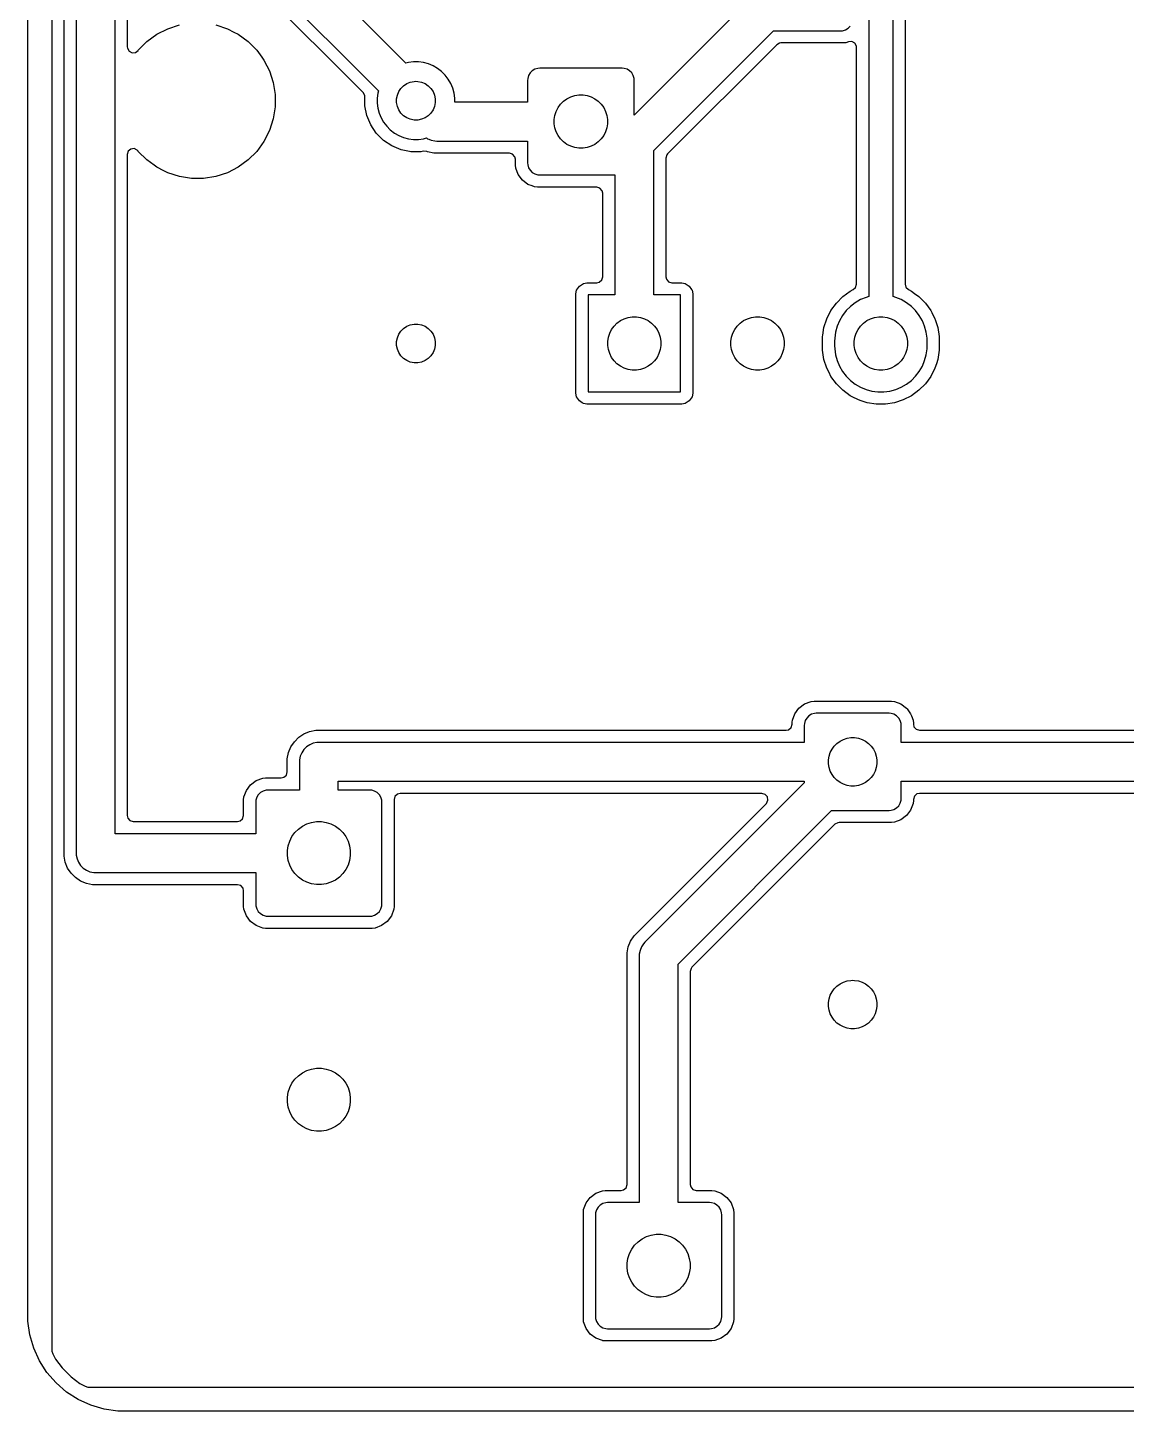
# Model space of a CAD drawing. Header units: millimetres. Extents: x 0 to 90, y 0 to 72.
# Drawn here: x 0 to 22.64, y 0 to 28.5 of the extents above; entities that cross this region are included whole.
import ezdxf

# ---------------------------------------------------------------- set-up
doc = ezdxf.new("R2010")
doc.units = ezdxf.units.MM
doc.layers.add('ABLATE', color=1, linetype='CONTINUOUS')

msp = doc.modelspace()

# ---------------------------------------------------------------- linework, layer by layer
at = {"layer": 'ABLATE'}
for points in [[(88, 0), (2, 0), (1.8571, 0.0025), (1.5743, 0.0432), (1.3002, 0.1237), (1.0403, 0.2424), (0.7999, 0.3969), (0.584, 0.584), (0.3969, 0.7999), (0.2424, 1.0403), (0.1237, 1.3002), (0.0432, 1.5743), (0.0025, 1.8571), (0, 2), (0, 70)], [(0.5, 68.626), (0.5, 1.2416), (0.5152, 1.1821), (0.566, 1.089), (0.5756, 1.0741), (0.7103, 0.8942), (0.7219, 0.8808), (0.8808, 0.7219), (0.8942, 0.7103), (1.0741, 0.5756), (1.089, 0.566), (1.1821, 0.5152), (1.2416, 0.5), (88.7584, 0.5)], [(25.8672, 12.7295), (18.3745, 12.7295), (18.323, 12.7183), (18.2702, 12.6725), (18.2505, 12.6055), (18.2505, 12.5821), (18.2441, 12.5225), (18.1938, 12.3877), (18.1075, 12.2725), (17.9923, 12.1862), (17.8575, 12.1359), (17.7979, 12.1295), (17.7979, 12.1295), (16.7208, 12.1295), (16.6945, 12.1267), (16.6331, 12.0932), (13.6868, 9.1469), (13.6702, 9.1262), (13.6505, 9.0592), (13.6505, 4.6745), (13.6617, 4.623), (13.7075, 4.5702), (13.7745, 4.5505), (14.0979, 4.5505), (14.0979, 4.5505), (14.0979, 4.5505), (14.0979, 4.5505), (14.1575, 4.5441), (14.1575, 4.5441), (14.2923, 4.4938), (14.2923, 4.4938), (14.4075, 4.4075), (14.4075, 4.4075), (14.4938, 4.2923), (14.4938, 4.2923), (14.5441, 4.1575), (14.5453, 4.1462), (14.5505, 4.0979), (14.5505, 1.9021), (14.5441, 1.8425), (14.4938, 1.7077), (14.4075, 1.5925), (14.2923, 1.5062), (14.1575, 1.4559), (14.0979, 1.4495), (11.9021, 1.4495), (11.8494, 1.4552), (11.8425, 1.4559), (11.8425, 1.4559), (11.7077, 1.5062), (11.7077, 1.5062), (11.5925, 1.5925), (11.5925, 1.5925), (11.5062, 1.7077), (11.5062, 1.7077), (11.4559, 1.8425), (11.4495, 1.9021), (11.4495, 1.9021), (11.4495, 4.0979), (11.4495, 4.0979), (11.4495, 4.0979), (11.4559, 4.1575), (11.5062, 4.2923), (11.5062, 4.2923), (11.5925, 4.4075), (11.5925, 4.4075), (11.7077, 4.4938), (11.7077, 4.4938), (11.8425, 4.5441), (11.9021, 4.5505), (11.9021, 4.5505), (12.2255, 4.5505), (12.277, 4.5617), (12.3298, 4.6075), (12.3495, 4.6745), (12.3495, 9.4441), (12.3745, 9.5697), (12.3745, 9.5697), (12.4235, 9.6881), (12.4947, 9.7947), (12.4947, 9.7947), (15.2179, 12.5178), (15.2239, 12.5243), (15.2529, 12.5879), (15.243, 12.657), (15.1972, 12.7098), (15.1302, 12.7295), (7.6743, 12.7295), (7.6168, 12.7154), (7.5665, 12.6669), (7.551, 12.6012), (7.5505, 12.6012), (7.5505, 12.5991), (7.5504, 12.5989), (7.5505, 12.5979), (7.5505, 12.5979), (7.5505, 10.4021), (7.5441, 10.3425), (7.4938, 10.2077), (7.4075, 10.0925), (7.2923, 10.0062), (7.1575, 9.9559), (7.0979, 9.9495), (4.9021, 9.9495), (4.8494, 9.9552), (4.8425, 9.9559), (4.8425, 9.9559), (4.7077, 10.0062), (4.7077, 10.0062), (4.5925, 10.0925), (4.5925, 10.0925), (4.5062, 10.2077), (4.5062, 10.2077), (4.4559, 10.3425), (4.4495, 10.4021), (4.4495, 10.7255), (4.4383, 10.777), (4.3925, 10.8298), (4.3255, 10.8495), (1.4641, 10.8495), (1.3359, 10.8495), (1.3359, 10.8495), (1.2103, 10.8745), (1.2103, 10.8745), (1.2103, 10.8745), (1.0919, 10.9235), (1.0919, 10.9235), (1.0919, 10.9235), (0.9853, 10.9947), (0.9853, 10.9947), (0.8947, 11.0853), (0.8947, 11.0853), (0.8235, 11.1919), (0.8235, 11.1919), (0.7745, 11.3103), (0.7745, 11.3103), (0.7495, 11.4359), (0.7495, 11.4359), (0.7495, 11.4359), (0.7495, 34.2541)], [(1, 34.19), (1, 11.5), (1.0019, 11.4608), (1.0172, 11.3839), (1.0472, 11.3114), (1.0908, 11.2462), (1.1462, 11.1908), (1.2114, 11.1472), (1.2839, 11.1172), (1.3608, 11.1019), (1.4, 11.1), (4.7, 11.1), (4.7, 10.45), (4.7031, 10.4109), (4.7206, 10.3507), (4.7525, 10.2968), (4.7968, 10.2525), (4.8507, 10.2206), (4.9109, 10.2031), (4.95, 10.2), (7.05, 10.2), (7.0891, 10.2031), (7.1493, 10.2206), (7.2032, 10.2525), (7.2475, 10.2968), (7.2794, 10.3507), (7.2969, 10.4109), (7.3, 10.45), (7.3, 12.55), (7.2969, 12.5891), (7.2794, 12.6493), (7.2475, 12.7032), (7.2032, 12.7475), (7.1493, 12.7794), (7.0891, 12.7969), (7.05, 12.8), (6.4, 12.8), (6.4, 12.98), (16, 12.98), (16, 12.9457), (12.7172, 9.6628), (12.6908, 9.6338), (12.6472, 9.5686), (12.6172, 9.4961), (12.6019, 9.4192), (12.6, 9.38), (12.6, 4.3), (11.95, 4.3), (11.9109, 4.2969), (11.8507, 4.2794), (11.7968, 4.2475), (11.7525, 4.2032), (11.7206, 4.1493), (11.7031, 4.0891), (11.7, 4.05), (11.7, 1.95), (11.7031, 1.9109), (11.7206, 1.8507), (11.7525, 1.7968), (11.7968, 1.7525), (11.8507, 1.7206), (11.9109, 1.7031), (11.95, 1.7), (14.05, 1.7), (14.0891, 1.7031), (14.1493, 1.7206), (14.2032, 1.7525), (14.2475, 1.7968), (14.2794, 1.8507), (14.2969, 1.9109), (14.3, 1.95), (14.3, 4.05), (14.2969, 4.0891), (14.2794, 4.1493), (14.2475, 4.2032), (14.2032, 4.2475), (14.1493, 4.2794), (14.0891, 4.2969), (14.05, 4.3), (13.4, 4.3), (13.4, 9.2143), (16.5657, 12.38), (17.75, 12.38), (17.7891, 12.3831), (17.8493, 12.4006), (17.9032, 12.4325), (17.9475, 12.4768), (17.9794, 12.5307), (17.9969, 12.5909), (18, 12.63), (18, 12.98), (26.2, 12.98)], [(26.2, 13.78), (18, 13.78), (18, 14.13), (17.9969, 14.1691), (17.9794, 14.2293), (17.9475, 14.2832), (17.9032, 14.3275), (17.8493, 14.3594), (17.7891, 14.3769), (17.75, 14.38), (16.25, 14.38), (16.2109, 14.3769), (16.1507, 14.3594), (16.0968, 14.3275), (16.0525, 14.2832), (16.0206, 14.2293), (16.0031, 14.1691), (16, 14.13), (16, 13.78), (6, 13.78), (5.9608, 13.7781), (5.8839, 13.7628), (5.8114, 13.7328), (5.7462, 13.6892), (5.6908, 13.6338), (5.6472, 13.5686), (5.6172, 13.4961), (5.6019, 13.4192), (5.6, 13.38), (5.6, 12.8), (4.95, 12.8), (4.9109, 12.7969), (4.8507, 12.7794), (4.7968, 12.7475), (4.7525, 12.7032), (4.7206, 12.6493), (4.7031, 12.5891), (4.7, 12.55), (4.7, 11.9), (1.8, 11.9), (1.8, 33.79)], [(2.0505, 33.4155), (2.0505, 28.1095), (2.0537, 28.0814), (2.0881, 28.0206), (2.1499, 27.988), (2.2195, 27.994), (2.2748, 28.0366), (2.2792, 28.0427), (2.4573, 28.2208), (2.4574, 28.2208), (2.6612, 28.3689), (2.8856, 28.4832), (3.1252, 28.5611)], [(17.33, 31.65), (17.33, 22.9645), (17.2738, 22.9495), (17.1587, 22.9018), (17.0508, 22.8395), (16.952, 22.7636), (16.8639, 22.6755), (16.788, 22.5767), (16.7257, 22.4688), (16.678, 22.3537), (16.6458, 22.2333), (16.6295, 22.1098), (16.6275, 22.0475), (16.6275, 21.9525), (16.6295, 21.8902), (16.6458, 21.7667), (16.678, 21.6463), (16.7257, 21.5312), (16.788, 21.4233), (16.8639, 21.3245), (16.952, 21.2364), (17.0508, 21.1605), (17.1587, 21.0982), (17.2738, 21.0505), (17.3942, 21.0183), (17.5177, 21.002), (17.6423, 21.002), (17.7658, 21.0183), (17.8862, 21.0505), (18.0013, 21.0982), (18.1092, 21.1605), (18.208, 21.2364), (18.2961, 21.3245), (18.372, 21.4233), (18.4343, 21.5312), (18.482, 21.6463), (18.5142, 21.7667), (18.5305, 21.8902), (18.5325, 21.9525), (18.5325, 22.0475), (18.5305, 22.1098), (18.5142, 22.2333), (18.482, 22.3537), (18.4343, 22.4688), (18.372, 22.5767), (18.2961, 22.6755), (18.208, 22.7636), (18.1092, 22.8395), (18.0013, 22.9018), (17.8862, 22.9495), (17.83, 22.9645), (17.83, 31.4)], [(18.0805, 31.0255), (18.0805, 23.2186), (18.0974, 23.1561), (18.1482, 23.1081), (18.2105, 23.0764), (18.2752, 23.0294), (18.3637, 22.9651), (18.4782, 22.8506), (18.4976, 22.8312), (18.6089, 22.678), (18.628, 22.6405), (18.6949, 22.5093), (18.6949, 22.5093), (18.7009, 22.4906), (18.7534, 22.3292), (18.783, 22.1422), (18.783, 21.8578), (18.7534, 21.6708), (18.7241, 21.5806), (18.6949, 21.4907), (18.6089, 21.322), (18.4976, 21.1688), (18.3637, 21.0349), (18.2105, 20.9236), (18.0418, 20.8376), (17.8617, 20.7791), (17.6747, 20.7495), (17.6747, 20.7495), (17.4853, 20.7495), (17.4853, 20.7495), (17.2983, 20.7791), (17.1743, 20.8194), (17.1182, 20.8376), (17.1182, 20.8376), (16.9914, 20.9023), (16.9495, 20.9236), (16.7963, 21.0349), (16.6624, 21.1688), (16.5511, 21.322), (16.5116, 21.3995), (16.4651, 21.4907), (16.4651, 21.4907), (16.4066, 21.6708), (16.3836, 21.816), (16.377, 21.8578), (16.377, 22.1422), (16.3813, 22.1691), (16.4066, 22.3292), (16.4651, 22.5093), (16.4651, 22.5093), (16.5511, 22.678), (16.6624, 22.8312), (16.7963, 22.9651), (16.9495, 23.0764), (17.0118, 23.1081), (17.0598, 23.1516), (17.0795, 23.2186), (17.0795, 28.1001), (17.0767, 28.1265), (17.0432, 28.1878), (16.9819, 28.2213), (16.9122, 28.2163), (16.8575, 28.1959), (16.7979, 28.1895), (16.7979, 28.1895), (15.5208, 28.1895), (15.4945, 28.1867), (15.4331, 28.1532), (13.1868, 25.9069), (13.1702, 25.8862), (13.1505, 25.8192), (13.1505, 23.3745), (13.1617, 23.323), (13.2075, 23.2702), (13.2745, 23.2505), (13.4772, 23.2505), (13.4772, 23.2505), (13.5502, 23.236), (13.5502, 23.236), (13.5502, 23.236), (13.6331, 23.1806), (13.6783, 23.113), (13.6885, 23.0977), (13.6885, 23.0977), (13.703, 23.0247), (13.703, 23.0247), (13.703, 23.0247), (13.703, 20.9753), (13.6885, 20.9023), (13.6331, 20.8194), (13.5502, 20.764), (13.4772, 20.7495), (13.4772, 20.7495), (11.5228, 20.7495), (11.5228, 20.7495), (11.5228, 20.7495), (11.4498, 20.764), (11.4498, 20.764), (11.4272, 20.7791), (11.3669, 20.8194), (11.3115, 20.9023), (11.3115, 20.9023), (11.3115, 20.9023), (11.297, 20.9753), (11.297, 23.0247), (11.3115, 23.0977), (11.3115, 23.0977), (11.3669, 23.1806), (11.4498, 23.236), (11.4498, 23.236), (11.5228, 23.2505), (11.7255, 23.2505), (11.777, 23.2617), (11.8298, 23.3075), (11.8495, 23.3745), (11.8495, 25.0955), (11.8383, 25.147), (11.7925, 25.1998), (11.7255, 25.2195), (10.5021, 25.2195), (10.4425, 25.2259), (10.3957, 25.2434), (10.3077, 25.2762), (10.3077, 25.2762), (10.1925, 25.3625), (10.1062, 25.4777), (10.1062, 25.4777), (10.1062, 25.4777), (10.0559, 25.6125), (10.0559, 25.6125), (10.0495, 25.6721), (10.0495, 25.6721), (10.0495, 25.7955), (10.0383, 25.847), (9.9925, 25.8998), (9.9255, 25.9195), (8.3659, 25.9195), (8.3659, 25.9195), (8.2403, 25.9445), (8.2403, 25.9445), (8.2403, 25.9445), (8.2224, 25.9519), (8.2204, 25.9527), (8.1508, 25.9589), (8.1035, 25.9495), (7.8965, 25.9495), (7.8965, 25.9495), (7.8965, 25.9495), (7.8643, 25.9559), (7.6936, 25.9899), (7.5024, 26.0691), (7.3303, 26.184), (7.3303, 26.184), (7.184, 26.3303), (7.0691, 26.5024), (6.9899, 26.6936), (6.9899, 26.6936), (6.9495, 26.8965), (6.9495, 27.0792), (6.9467, 27.1055), (6.9132, 27.1669), (4.8246, 29.2554)], [(14.8, 29.0057), (12.5, 26.7057), (12.5, 27.42), (12.4969, 27.4591), (12.4794, 27.5193), (12.4475, 27.5732), (12.4032, 27.6175), (12.3493, 27.6494), (12.2891, 27.6669), (12.25, 27.67), (10.55, 27.67), (10.5109, 27.6669), (10.4507, 27.6494), (10.3968, 27.6175), (10.3525, 27.5732), (10.3206, 27.5193), (10.3031, 27.4591), (10.3, 27.42), (10.3, 26.97), (8.7983, 26.97), (8.7983, 27.0523), (8.7846, 27.1561), (8.7575, 27.2572), (8.7175, 27.3538), (8.6652, 27.4445), (8.6015, 27.5275), (8.5275, 27.6015), (8.4445, 27.6652), (8.3538, 27.7175), (8.2572, 27.7575), (8.1561, 27.7846), (8.0523, 27.7983), (7.9477, 27.7983), (7.8439, 27.7846), (7.7943, 27.7713), (5.7299, 29.8358)], [(5.0471, 29.3873), (7.2287, 27.2057), (7.2154, 27.1561), (7.2017, 27.0523), (7.2017, 26.9477), (7.2154, 26.8439), (7.2425, 26.7428), (7.2825, 26.6462), (7.3348, 26.5555), (7.3985, 26.4725), (7.4725, 26.3985), (7.5555, 26.3348), (7.6462, 26.2825), (7.7428, 26.2425), (7.8439, 26.2154), (7.9477, 26.2017), (8.0523, 26.2017), (8.1561, 26.2154), (8.219, 26.2322), (8.2414, 26.2172), (8.2627, 26.2084), (8.3139, 26.1872), (8.3908, 26.1719), (8.43, 26.17), (10.3, 26.17), (10.3, 25.72), (10.3031, 25.6809), (10.3206, 25.6207), (10.3525, 25.5668), (10.3968, 25.5225), (10.4507, 25.4906), (10.5109, 25.4731), (10.55, 25.47), (12.1, 25.47), (12.1, 23), (11.5475, 23), (11.5475, 21), (13.4525, 21), (13.4525, 23), (12.9, 23), (12.9, 25.9743), (15.3657, 28.44), (16.75, 28.44), (16.7891, 28.4431), (16.8493, 28.4606), (16.9032, 28.4925), (16.9475, 28.5368)], [(3.8748, 28.5611), (4.1144, 28.4832), (4.2493, 28.4145), (4.3388, 28.3689), (4.3388, 28.3689), (4.3388, 28.3689), (4.5426, 28.2208), (4.5427, 28.2208), (4.7208, 28.0427), (4.7208, 28.0427), (4.827, 27.8965), (4.8689, 27.8388), (4.9295, 27.7199), (4.9832, 27.6144), (4.9832, 27.6144), (4.9832, 27.6144), (5.0611, 27.3748), (5.1005, 27.126), (5.1005, 26.874), (5.0611, 26.6252), (4.9832, 26.3856), (4.8689, 26.1612), (4.7208, 25.9573), (4.5427, 25.7792), (4.3388, 25.6311), (4.1144, 25.5168), (3.8748, 25.4389), (3.626, 25.3995), (3.626, 25.3995), (3.374, 25.3995), (3.374, 25.3995), (3.1252, 25.4389), (2.8856, 25.5168), (2.8856, 25.5168), (2.8856, 25.5168), (2.8042, 25.5583), (2.6612, 25.6311), (2.6047, 25.6721), (2.4574, 25.7792), (2.4573, 25.7792), (2.2792, 25.9573), (2.2748, 25.9634), (2.2557, 25.9842), (2.1921, 26.0132), (2.123, 26.0033), (2.0702, 25.9575), (2.0505, 25.8905), (2.0505, 12.2745), (2.0617, 12.223), (2.1075, 12.1702), (2.1745, 12.1505), (4.3255, 12.1505), (4.377, 12.1617), (4.4298, 12.2075), (4.4495, 12.2745), (4.4495, 12.5979), (4.4495, 12.5979), (4.4559, 12.6575), (4.5062, 12.7923), (4.5062, 12.7923), (4.5925, 12.9075), (4.5925, 12.9075), (4.7077, 12.9938), (4.7077, 12.9938), (4.8425, 13.0441), (4.9021, 13.0505), (4.9021, 13.0505), (5.2255, 13.0505), (5.277, 13.0617), (5.3298, 13.1075), (5.3495, 13.1745), (5.3495, 13.4441), (5.3745, 13.5697), (5.3745, 13.5697), (5.4235, 13.6881), (5.4235, 13.6881), (5.4947, 13.7947), (5.4947, 13.7947), (5.5853, 13.8853), (5.5853, 13.8853), (5.6919, 13.9565), (5.6919, 13.9565), (5.8103, 14.0055), (5.8103, 14.0055), (5.9359, 14.0305), (15.6255, 14.0305), (15.677, 14.0417), (15.7298, 14.0875), (15.7495, 14.1545), (15.7495, 14.1779), (15.7495, 14.1779), (15.7514, 14.196), (15.7559, 14.2375), (15.8062, 14.3723), (15.8062, 14.3723), (15.8925, 14.4875), (15.8925, 14.4875), (16.0077, 14.5738), (16.0077, 14.5738), (16.1425, 14.6241), (16.2021, 14.6305), (16.2021, 14.6305), (17.7979, 14.6305), (17.7979, 14.6305), (17.7979, 14.6305), (17.7979, 14.6305), (17.8575, 14.6241), (17.8575, 14.6241), (17.9923, 14.5738), (17.9923, 14.5738), (18.1075, 14.4875), (18.1075, 14.4875), (18.1192, 14.472), (18.1938, 14.3723), (18.1938, 14.3723), (18.2095, 14.3303), (18.2441, 14.2375), (18.2505, 14.1779), (18.2505, 14.1779), (18.2505, 14.1779), (18.2505, 14.1545), (18.2617, 14.103), (18.3075, 14.0502), (18.3745, 14.0305), (25.8672, 14.0305)]]:
    msp.add_lwpolyline(points, dxfattribs=at)
for points in [[(8.0392, 27.3981), (8.1161, 27.3828), (8.1886, 27.3528), (8.2538, 27.3092), (8.3092, 27.2538), (8.3528, 27.1886), (8.3828, 27.1161), (8.3981, 27.0392), (8.3981, 26.9608), (8.3828, 26.8839), (8.3528, 26.8114), (8.3092, 26.7462), (8.2538, 26.6908), (8.1886, 26.6472), (8.1161, 26.6172), (8.0392, 26.6019), (8, 26.6), (7.9608, 26.6019), (7.8839, 26.6172), (7.8114, 26.6472), (7.7462, 26.6908), (7.6908, 26.7462), (7.6472, 26.8114), (7.6172, 26.8839), (7.6019, 26.9608), (7.6019, 27.0392), (7.6172, 27.1161), (7.6472, 27.1886), (7.6908, 27.2538), (7.7462, 27.3092), (7.8114, 27.3528), (7.8839, 27.3828), (7.9608, 27.3981), (8, 27.4)], [(11.4432, 27.1183), (11.5284, 27.1048), (11.6105, 27.0781), (11.6874, 27.039), (11.7572, 26.9882), (11.8182, 26.9272), (11.869, 26.8574), (11.9081, 26.7805), (11.9348, 26.6984), (11.9483, 26.6132), (11.9483, 26.5268), (11.9348, 26.4416), (11.9081, 26.3595), (11.869, 26.2826), (11.8182, 26.2128), (11.7572, 26.1518), (11.6874, 26.101), (11.6105, 26.0619), (11.5284, 26.0352), (11.4432, 26.0217), (11.4, 26.02), (11.3568, 26.0217), (11.2716, 26.0352), (11.1895, 26.0619), (11.1126, 26.101), (11.0428, 26.1518), (10.9818, 26.2128), (10.931, 26.2826), (10.8919, 26.3595), (10.8652, 26.4416), (10.8517, 26.5268), (10.8517, 26.6132), (10.8652, 26.6984), (10.8919, 26.7805), (10.931, 26.8574), (10.9818, 26.9272), (11.0428, 26.9882), (11.1126, 27.039), (11.1895, 27.0781), (11.2716, 27.1048), (11.3568, 27.1183), (11.4, 27.12)], [(12.5432, 22.5483), (12.6284, 22.5348), (12.7105, 22.5081), (12.7874, 22.469), (12.8572, 22.4182), (12.9182, 22.3572), (12.969, 22.2874), (13.0081, 22.2105), (13.0348, 22.1284), (13.0483, 22.0432), (13.0483, 21.9568), (13.0348, 21.8716), (13.0081, 21.7895), (12.969, 21.7126), (12.9182, 21.6428), (12.8572, 21.5818), (12.7874, 21.531), (12.7105, 21.4919), (12.6284, 21.4652), (12.5432, 21.4517), (12.5, 21.45), (12.4568, 21.4517), (12.3716, 21.4652), (12.2895, 21.4919), (12.2126, 21.531), (12.1428, 21.5818), (12.0818, 21.6428), (12.031, 21.7126), (11.9919, 21.7895), (11.9652, 21.8716), (11.9517, 21.9568), (11.9517, 22.0432), (11.9652, 22.1284), (11.9919, 22.2105), (12.031, 22.2874), (12.0818, 22.3572), (12.1428, 22.4182), (12.2126, 22.469), (12.2895, 22.5081), (12.3716, 22.5348), (12.4568, 22.5483), (12.5, 22.55)], [(15.0832, 22.5483), (15.1684, 22.5348), (15.2505, 22.5081), (15.3274, 22.469), (15.3972, 22.4182), (15.4582, 22.3572), (15.509, 22.2874), (15.5481, 22.2105), (15.5748, 22.1284), (15.5883, 22.0432), (15.5883, 21.9568), (15.5748, 21.8716), (15.5481, 21.7895), (15.509, 21.7126), (15.4582, 21.6428), (15.3972, 21.5818), (15.3274, 21.531), (15.2505, 21.4919), (15.1684, 21.4652), (15.0832, 21.4517), (15.04, 21.45), (14.9968, 21.4517), (14.9116, 21.4652), (14.8295, 21.4919), (14.7526, 21.531), (14.6828, 21.5818), (14.6218, 21.6428), (14.571, 21.7126), (14.5319, 21.7895), (14.5052, 21.8716), (14.4917, 21.9568), (14.4917, 22.0432), (14.5052, 22.1284), (14.5319, 22.2105), (14.571, 22.2874), (14.6218, 22.3572), (14.6828, 22.4182), (14.7526, 22.469), (14.8295, 22.5081), (14.9116, 22.5348), (14.9968, 22.5483), (15.04, 22.55)], [(17.6232, 22.5483), (17.7084, 22.5348), (17.7905, 22.5081), (17.8674, 22.469), (17.9372, 22.4182), (17.9982, 22.3572), (18.049, 22.2874), (18.0881, 22.2105), (18.1148, 22.1284), (18.1283, 22.0432), (18.1283, 21.9568), (18.1148, 21.8716), (18.0881, 21.7895), (18.049, 21.7126), (17.9982, 21.6428), (17.9372, 21.5818), (17.8674, 21.531), (17.7905, 21.4919), (17.7084, 21.4652), (17.6232, 21.4517), (17.58, 21.45), (17.5368, 21.4517), (17.4516, 21.4652), (17.3695, 21.4919), (17.2926, 21.531), (17.2228, 21.5818), (17.1618, 21.6428), (17.111, 21.7126), (17.0719, 21.7895), (17.0452, 21.8716), (17.0317, 21.9568), (17.0317, 22.0432), (17.0452, 22.1284), (17.0719, 22.2105), (17.111, 22.2874), (17.1618, 22.3572), (17.2228, 22.4182), (17.2926, 22.469), (17.3695, 22.5081), (17.4516, 22.5348), (17.5368, 22.5483), (17.58, 22.55)], [(8.0392, 22.3981), (8.1161, 22.3828), (8.1886, 22.3528), (8.2538, 22.3092), (8.3092, 22.2538), (8.3528, 22.1886), (8.3828, 22.1161), (8.3981, 22.0392), (8.3981, 21.9608), (8.3828, 21.8839), (8.3528, 21.8114), (8.3092, 21.7462), (8.2538, 21.6908), (8.1886, 21.6472), (8.1161, 21.6172), (8.0392, 21.6019), (8, 21.6), (7.9608, 21.6019), (7.8839, 21.6172), (7.8114, 21.6472), (7.7462, 21.6908), (7.6908, 21.7462), (7.6472, 21.8114), (7.6172, 21.8839), (7.6019, 21.9608), (7.6019, 22.0392), (7.6172, 22.1161), (7.6472, 22.1886), (7.6908, 22.2538), (7.7462, 22.3092), (7.8114, 22.3528), (7.8839, 22.3828), (7.9608, 22.3981), (8, 22.4)], [(17.0392, 13.8785), (17.1167, 13.8662), (17.1913, 13.8419), (17.2612, 13.8063), (17.3247, 13.7602), (17.3802, 13.7047), (17.4263, 13.6412), (17.4619, 13.5713), (17.4862, 13.4967), (17.4985, 13.4192), (17.4985, 13.3408), (17.4862, 13.2633), (17.4619, 13.1887), (17.4263, 13.1188), (17.3802, 13.0553), (17.3247, 12.9998), (17.2612, 12.9537), (17.1913, 12.9181), (17.1167, 12.8938), (17.0392, 12.8815), (17, 12.88), (16.9608, 12.8815), (16.8833, 12.8938), (16.8087, 12.9181), (16.7388, 12.9537), (16.6753, 12.9998), (16.6198, 13.0553), (16.5737, 13.1188), (16.5381, 13.1887), (16.5138, 13.2633), (16.5015, 13.3408), (16.5015, 13.4192), (16.5138, 13.4967), (16.5381, 13.5713), (16.5737, 13.6412), (16.6198, 13.7047), (16.6753, 13.7602), (16.7388, 13.8063), (16.8087, 13.8419), (16.8833, 13.8662), (16.9608, 13.8785), (17, 13.88)], [(6.051, 12.148), (6.1517, 12.132), (6.2487, 12.1005), (6.3396, 12.0542), (6.4221, 11.9943), (6.4943, 11.9221), (6.5542, 11.8396), (6.6005, 11.7487), (6.632, 11.6517), (6.648, 11.551), (6.648, 11.449), (6.632, 11.3483), (6.6005, 11.2513), (6.5542, 11.1604), (6.4943, 11.0779), (6.4221, 11.0057), (6.3396, 10.9458), (6.2487, 10.8995), (6.1517, 10.868), (6.051, 10.852), (6, 10.85), (5.949, 10.852), (5.8483, 10.868), (5.7513, 10.8995), (5.6604, 10.9458), (5.5779, 11.0057), (5.5057, 11.0779), (5.4458, 11.1604), (5.3995, 11.2513), (5.368, 11.3483), (5.352, 11.449), (5.352, 11.551), (5.368, 11.6517), (5.3995, 11.7487), (5.4458, 11.8396), (5.5057, 11.9221), (5.5779, 11.9943), (5.6604, 12.0542), (5.7513, 12.1005), (5.8483, 12.132), (5.949, 12.148), (6, 12.15)], [(17.0392, 8.8785), (17.1167, 8.8662), (17.1913, 8.8419), (17.2612, 8.8063), (17.3247, 8.7602), (17.3802, 8.7047), (17.4263, 8.6412), (17.4619, 8.5713), (17.4862, 8.4967), (17.4985, 8.4192), (17.4985, 8.3408), (17.4862, 8.2633), (17.4619, 8.1887), (17.4263, 8.1188), (17.3802, 8.0553), (17.3247, 7.9998), (17.2612, 7.9537), (17.1913, 7.9181), (17.1167, 7.8938), (17.0392, 7.8815), (17, 7.88), (16.9608, 7.8815), (16.8833, 7.8938), (16.8087, 7.9181), (16.7388, 7.9537), (16.6753, 7.9998), (16.6198, 8.0553), (16.5737, 8.1188), (16.5381, 8.1887), (16.5138, 8.2633), (16.5015, 8.3408), (16.5015, 8.4192), (16.5138, 8.4967), (16.5381, 8.5713), (16.5737, 8.6412), (16.6198, 8.7047), (16.6753, 8.7602), (16.7388, 8.8063), (16.8087, 8.8419), (16.8833, 8.8662), (16.9608, 8.8785), (17, 8.88)], [(6.051, 7.068), (6.1517, 7.052), (6.2487, 7.0205), (6.3396, 6.9742), (6.4221, 6.9143), (6.4943, 6.8421), (6.5542, 6.7596), (6.6005, 6.6687), (6.632, 6.5717), (6.648, 6.471), (6.648, 6.369), (6.632, 6.2683), (6.6005, 6.1713), (6.5542, 6.0804), (6.4943, 5.9979), (6.4221, 5.9257), (6.3396, 5.8658), (6.2487, 5.8195), (6.1517, 5.788), (6.051, 5.772), (6, 5.77), (5.949, 5.772), (5.8483, 5.788), (5.7513, 5.8195), (5.6604, 5.8658), (5.5779, 5.9257), (5.5057, 5.9979), (5.4458, 6.0804), (5.3995, 6.1713), (5.368, 6.2683), (5.352, 6.369), (5.352, 6.471), (5.368, 6.5717), (5.3995, 6.6687), (5.4458, 6.7596), (5.5057, 6.8421), (5.5779, 6.9143), (5.6604, 6.9742), (5.7513, 7.0205), (5.8483, 7.052), (5.949, 7.068), (6, 7.07)], [(13.051, 3.648), (13.1517, 3.632), (13.2487, 3.6005), (13.3396, 3.5542), (13.4221, 3.4943), (13.4943, 3.4221), (13.5542, 3.3396), (13.6005, 3.2487), (13.632, 3.1517), (13.648, 3.051), (13.648, 2.949), (13.632, 2.8483), (13.6005, 2.7513), (13.5542, 2.6604), (13.4943, 2.5779), (13.4221, 2.5057), (13.3396, 2.4458), (13.2487, 2.3995), (13.1517, 2.368), (13.051, 2.352), (13, 2.35), (12.949, 2.352), (12.8483, 2.368), (12.7513, 2.3995), (12.6604, 2.4458), (12.5779, 2.5057), (12.5057, 2.5779), (12.4458, 2.6604), (12.3995, 2.7513), (12.368, 2.8483), (12.352, 2.949), (12.352, 3.051), (12.368, 3.1517), (12.3995, 3.2487), (12.4458, 3.3396), (12.5057, 3.4221), (12.5779, 3.4943), (12.6604, 3.5542), (12.7513, 3.6005), (12.8483, 3.632), (12.949, 3.648), (13, 3.65)]]:
    msp.add_lwpolyline(points, close=True, dxfattribs=at)

doc.saveas('drawing.dxf')
